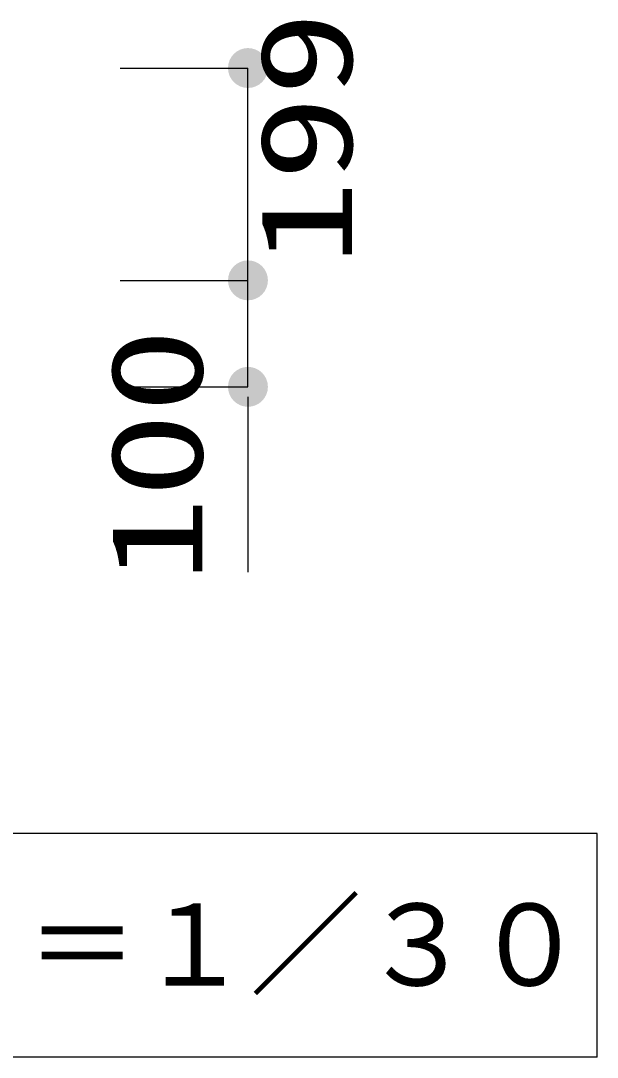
# Model space of a CAD drawing. Units: millimetres, scale not verified. Extents: x -10482 to 6837, y -7144 to 4933.
# Drawn here: x -183 to 358, y 2448 to 3421 of the extents above; entities that cross this region are included whole.
import ezdxf
from ezdxf.enums import TextEntityAlignment as Align

# ---------------------------------------------------------------- set-up
doc = ezdxf.new("R2010")
doc.units = ezdxf.units.MM
doc.header["$LTSCALE"] = 30
doc.layers.add('0-1_KIKI', color=3, linetype='Continuous', lineweight=25)
doc.layers.add('0-6_SUNPO', color=7, linetype='Continuous', lineweight=25)
doc.styles.add('MS Gothic', font='')
doc.styles.add('ＭＳ ゴシック', font='')
doc.styles.get('MS Gothic').set_extended_font_data('MS Gothic')
doc.styles.get('ＭＳ ゴシック').set_extended_font_data('MS Gothic')

msp = doc.modelspace()

# ---------------------------------------------------------------- linework, layer by layer
at = {"layer": '0-1_KIKI'}
for p, q in [((358.26, 2657.74), (-1801.74, 2657.74)), ((358.26, 2447.74), (358.26, 2657.74)), ((358.26, 2447.74), (-1801.74, 2447.74))]:
    msp.add_line(p, q, dxfattribs=at)
at = {"layer": '0-6_SUNPO', "color": 4}
for p, q in [((-89.74, 3376.75), (30.26, 3376.75)), ((30.26, 3177.35), (30.26, 3376.75)), ((-89.74, 3177.35), (30.26, 3177.35)), ((-89.74, 3177.35), (30.26, 3177.35)), ((30.26, 3077.35), (30.26, 3177.35)), ((-89.74, 3077.35), (30.26, 3077.35)), ((30.26, 3067.98), (30.26, 2903.36))]:
    msp.add_line(p, q, dxfattribs=at)
at = {"layer": '0-6_SUNPO'}
for points in [[(17, 3390.01), (30.26, 3376.75), (14.67, 3387.17)], [(19.84, 3392.34), (30.26, 3376.75), (17, 3390.01)], [(23.09, 3394.07), (30.26, 3376.75), (19.84, 3392.34)], [(26.6, 3395.14), (30.26, 3376.75), (23.09, 3394.07)], [(30.26, 3395.5), (30.26, 3376.75), (26.6, 3395.14)], [(33.92, 3395.14), (30.26, 3376.75), (30.26, 3395.5)], [(37.44, 3394.07), (30.26, 3376.75), (33.92, 3395.14)], [(40.68, 3392.34), (30.26, 3376.75), (37.44, 3394.07)], [(43.52, 3390.01), (30.26, 3376.75), (40.68, 3392.34)], [(45.85, 3387.17), (30.26, 3376.75), (43.52, 3390.01)], [(11.87, 3380.41), (30.26, 3376.75), (11.51, 3376.75)], [(12.94, 3383.92), (30.26, 3376.75), (11.87, 3380.41)], [(14.67, 3387.17), (30.26, 3376.75), (12.94, 3383.92)], [(47.58, 3383.92), (30.26, 3376.75), (45.85, 3387.17)], [(48.65, 3380.41), (30.26, 3376.75), (47.58, 3383.92)], [(49.01, 3376.75), (30.26, 3376.75), (48.65, 3380.41)], [(11.51, 3376.75), (30.26, 3376.75), (11.87, 3373.09)], [(11.87, 3373.09), (30.26, 3376.75), (12.94, 3369.57)], [(12.94, 3369.57), (30.26, 3376.75), (14.67, 3366.33)], [(14.67, 3366.33), (30.26, 3376.75), (17, 3363.49)], [(17, 3363.49), (30.26, 3376.75), (19.84, 3361.16)], [(19.84, 3361.16), (30.26, 3376.75), (23.09, 3359.43)], [(23.09, 3359.43), (30.26, 3376.75), (26.6, 3358.36)], [(26.6, 3358.36), (30.26, 3376.75), (30.26, 3358)], [(30.26, 3358), (30.26, 3376.75), (33.92, 3358.36)], [(33.92, 3358.36), (30.26, 3376.75), (37.44, 3359.43)], [(37.44, 3359.43), (30.26, 3376.75), (40.68, 3361.16)], [(40.68, 3361.16), (30.26, 3376.75), (43.52, 3363.49)], [(43.52, 3363.49), (30.26, 3376.75), (45.85, 3366.33)], [(45.85, 3366.33), (30.26, 3376.75), (47.58, 3369.57)], [(47.58, 3369.57), (30.26, 3376.75), (48.65, 3373.09)], [(48.65, 3373.09), (30.26, 3376.75), (49.01, 3376.75)], [(19.84, 3192.94), (30.26, 3177.35), (17, 3190.61)], [(19.84, 3192.94), (30.26, 3177.35), (17, 3190.61)], [(23.09, 3194.68), (30.26, 3177.35), (19.84, 3192.94)], [(23.09, 3194.68), (30.26, 3177.35), (19.84, 3192.94)], [(26.6, 3195.74), (30.26, 3177.35), (23.09, 3194.68)], [(26.6, 3195.74), (30.26, 3177.35), (23.09, 3194.68)], [(30.26, 3196.1), (30.26, 3177.35), (26.6, 3195.74)], [(30.26, 3196.1), (30.26, 3177.35), (26.6, 3195.74)], [(33.92, 3195.74), (30.26, 3177.35), (30.26, 3196.1)], [(33.92, 3195.74), (30.26, 3177.35), (30.26, 3196.1)], [(37.44, 3194.68), (30.26, 3177.35), (33.92, 3195.74)], [(37.44, 3194.68), (30.26, 3177.35), (33.92, 3195.74)], [(40.68, 3192.94), (30.26, 3177.35), (37.44, 3194.68)], [(40.68, 3192.94), (30.26, 3177.35), (37.44, 3194.68)], [(43.52, 3190.61), (30.26, 3177.35), (40.68, 3192.94)], [(43.52, 3190.61), (30.26, 3177.35), (40.68, 3192.94)], [(12.94, 3184.53), (30.26, 3177.35), (11.87, 3181.01)], [(12.94, 3184.53), (30.26, 3177.35), (11.87, 3181.01)], [(14.67, 3187.77), (30.26, 3177.35), (12.94, 3184.53)], [(14.67, 3187.77), (30.26, 3177.35), (12.94, 3184.53)], [(17, 3190.61), (30.26, 3177.35), (14.67, 3187.77)], [(17, 3190.61), (30.26, 3177.35), (14.67, 3187.77)], [(45.85, 3187.77), (30.26, 3177.35), (43.52, 3190.61)], [(45.85, 3187.77), (30.26, 3177.35), (43.52, 3190.61)], [(47.58, 3184.53), (30.26, 3177.35), (45.85, 3187.77)], [(47.58, 3184.53), (30.26, 3177.35), (45.85, 3187.77)], [(48.65, 3181.01), (30.26, 3177.35), (47.58, 3184.53)], [(48.65, 3181.01), (30.26, 3177.35), (47.58, 3184.53)], [(11.87, 3181.01), (30.26, 3177.35), (11.51, 3177.35)], [(11.87, 3181.01), (30.26, 3177.35), (11.51, 3177.35)], [(11.51, 3177.35), (30.26, 3177.35), (11.87, 3173.7)], [(11.51, 3177.35), (30.26, 3177.35), (11.87, 3173.7)], [(11.87, 3173.7), (30.26, 3177.35), (12.94, 3170.18)], [(11.87, 3173.7), (30.26, 3177.35), (12.94, 3170.18)], [(12.94, 3170.18), (30.26, 3177.35), (14.67, 3166.94)], [(12.94, 3170.18), (30.26, 3177.35), (14.67, 3166.94)], [(14.67, 3166.94), (30.26, 3177.35), (17, 3164.1)], [(14.67, 3166.94), (30.26, 3177.35), (17, 3164.1)], [(17, 3164.1), (30.26, 3177.35), (19.84, 3161.76)], [(17, 3164.1), (30.26, 3177.35), (19.84, 3161.76)], [(19.84, 3161.76), (30.26, 3177.35), (23.09, 3160.03)], [(19.84, 3161.76), (30.26, 3177.35), (23.09, 3160.03)], [(23.09, 3160.03), (30.26, 3177.35), (26.6, 3158.96)], [(23.09, 3160.03), (30.26, 3177.35), (26.6, 3158.96)], [(26.6, 3158.96), (30.26, 3177.35), (30.26, 3158.6)], [(26.6, 3158.96), (30.26, 3177.35), (30.26, 3158.6)], [(49.01, 3177.35), (30.26, 3177.35), (48.65, 3181.01)], [(49.01, 3177.35), (30.26, 3177.35), (48.65, 3181.01)], [(30.26, 3158.6), (30.26, 3177.35), (33.92, 3158.96)], [(33.92, 3158.96), (30.26, 3177.35), (37.44, 3160.03)], [(37.44, 3160.03), (30.26, 3177.35), (40.68, 3161.76)], [(40.68, 3161.76), (30.26, 3177.35), (43.52, 3164.1)], [(43.52, 3164.1), (30.26, 3177.35), (45.85, 3166.94)], [(45.85, 3166.94), (30.26, 3177.35), (47.58, 3170.18)], [(47.58, 3170.18), (30.26, 3177.35), (48.65, 3173.7)], [(48.65, 3173.7), (30.26, 3177.35), (49.01, 3177.35)], [(30.26, 3158.6), (30.26, 3177.35), (33.92, 3158.96)], [(33.92, 3158.96), (30.26, 3177.35), (37.44, 3160.03)], [(37.44, 3160.03), (30.26, 3177.35), (40.68, 3161.76)], [(40.68, 3161.76), (30.26, 3177.35), (43.52, 3164.1)], [(43.52, 3164.1), (30.26, 3177.35), (45.85, 3166.94)], [(45.85, 3166.94), (30.26, 3177.35), (47.58, 3170.18)], [(47.58, 3170.18), (30.26, 3177.35), (48.65, 3173.7)], [(48.65, 3173.7), (30.26, 3177.35), (49.01, 3177.35)], [(26.6, 3095.74), (30.26, 3077.35), (23.09, 3094.68)], [(30.26, 3096.1), (30.26, 3077.35), (26.6, 3095.74)], [(33.92, 3095.74), (30.26, 3077.35), (30.26, 3096.1)], [(37.44, 3094.68), (30.26, 3077.35), (33.92, 3095.74)], [(14.67, 3087.77), (30.26, 3077.35), (12.94, 3084.53)], [(17, 3090.61), (30.26, 3077.35), (14.67, 3087.77)], [(19.84, 3092.94), (30.26, 3077.35), (17, 3090.61)], [(23.09, 3094.68), (30.26, 3077.35), (19.84, 3092.94)], [(40.68, 3092.94), (30.26, 3077.35), (37.44, 3094.68)], [(43.52, 3090.61), (30.26, 3077.35), (40.68, 3092.94)], [(45.85, 3087.77), (30.26, 3077.35), (43.52, 3090.61)], [(47.58, 3084.53), (30.26, 3077.35), (45.85, 3087.77)], [(11.87, 3081.01), (30.26, 3077.35), (11.51, 3077.35)], [(11.51, 3077.35), (30.26, 3077.35), (11.87, 3073.7)], [(12.94, 3084.53), (30.26, 3077.35), (11.87, 3081.01)], [(11.87, 3073.7), (30.26, 3077.35), (12.94, 3070.18)], [(12.94, 3070.18), (30.26, 3077.35), (14.67, 3066.94)], [(14.67, 3066.94), (30.26, 3077.35), (17, 3064.1)], [(17, 3064.1), (30.26, 3077.35), (19.84, 3061.76)], [(19.84, 3061.76), (30.26, 3077.35), (23.09, 3060.03)], [(23.09, 3060.03), (30.26, 3077.35), (26.6, 3058.96)], [(26.6, 3058.96), (30.26, 3077.35), (30.26, 3058.6)], [(48.65, 3081.01), (30.26, 3077.35), (47.58, 3084.53)], [(49.01, 3077.35), (30.26, 3077.35), (48.65, 3081.01)], [(30.26, 3058.6), (30.26, 3077.35), (33.92, 3058.96)], [(33.92, 3058.96), (30.26, 3077.35), (37.44, 3060.03)], [(37.44, 3060.03), (30.26, 3077.35), (40.68, 3061.76)], [(40.68, 3061.76), (30.26, 3077.35), (43.52, 3064.1)], [(43.52, 3064.1), (30.26, 3077.35), (45.85, 3066.94)], [(45.85, 3066.94), (30.26, 3077.35), (47.58, 3070.18)], [(47.58, 3070.18), (30.26, 3077.35), (48.65, 3073.7)], [(48.65, 3073.7), (30.26, 3077.35), (49.01, 3077.35)]]:
    msp.add_solid(points, dxfattribs=at)

# ---------------------------------------------------------------- texts
at = {"layer": '0-1_KIKI', "color": 4, "style": 'MS Gothic'}
msp.add_text('Ｓ＝１／３０', height=76.98, dxfattribs=at).set_placement((-282.97, 2491.95), align=Align.BOTTOM_LEFT)
at = {"layer": '0-6_SUNPO', "color": 3, "style": 'ＭＳ ゴシック', "width": 1.35}
for s, p in [('199', (154.01, 3191.34)), ('100', (13.55, 2893.77))]:
    msp.add_text(s, height=86.59, rotation=90, dxfattribs=at).set_placement(p, align=Align.BOTTOM_LEFT)

doc.saveas('drawing.dxf')
